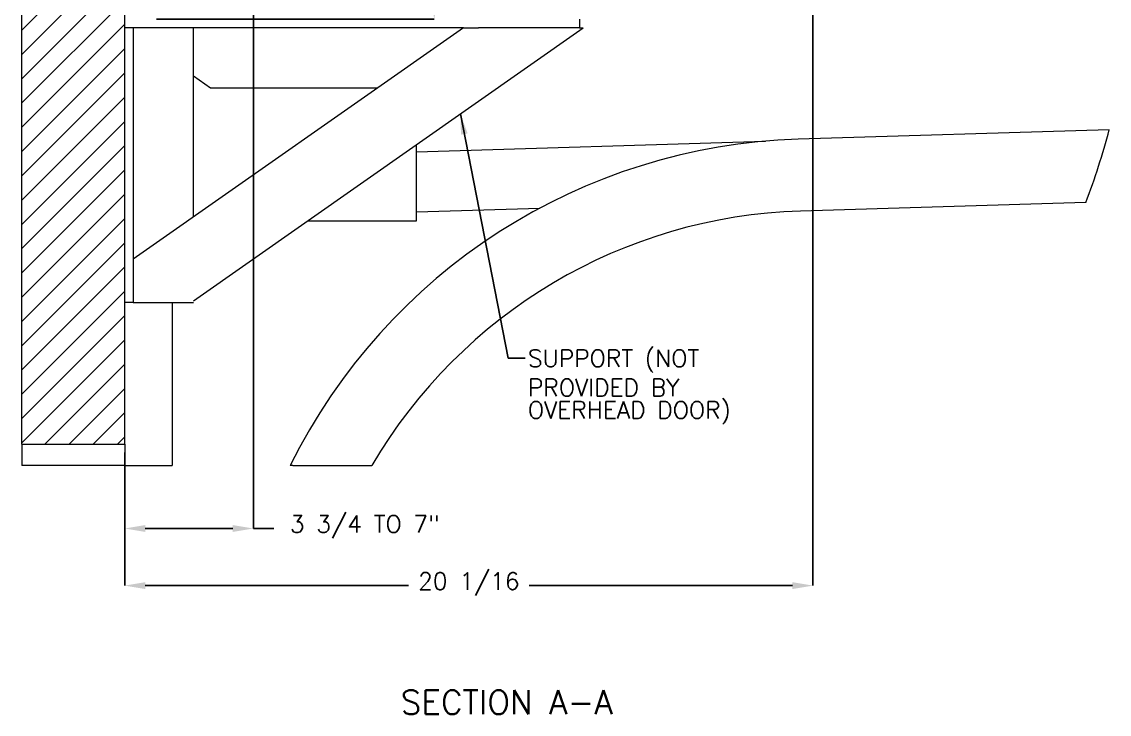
# Model space of a CAD drawing. Header units: inches. Extents: x 14.6 to 23.4, y 7.8 to 19.3.
# Drawn here: x 14.6 to 22.52, y 7.81 to 12.86 of the extents above; entities that cross this region are included whole.
import ezdxf

# ---------------------------------------------------------------- set-up
doc = ezdxf.new("R2010")
doc.units = ezdxf.units.IN
doc.header["$MEASUREMENT"] = 0
doc.header["$PDSIZE"] = -1
doc.layers.add('DIM', color=1, linetype='Continuous')
doc.styles.add('ROMANS', font='romans.shx')
doc.styles.add('SLDTEXTSTYLE0', font='ARIAL.TTF', dxfattribs={"width": 0.7})
doc.styles.get("Standard").update_dxf_attribs({"font": 'ARIAL.TTF'})
doc.dimstyles.new('SLDDIMSTYLE1', dxfattribs={"dimtxt": 0.15, "dimasz": 0.15, "dimexe": 0, "dimexo": 0.0625, "dimgap": 0.0375, "dimtad": 0, "dimtih": 1, "dimtoh": 1, "dimdec": 0, "dimrnd": 1e-09, "dimzin": 0, "dimdsep": 46, "dimtxsty": 'Standard', "dimsah": 1, "dimcen": 0.09, "dimadec": 0, "dimazin": 0, "dimtfac": 1, "dimtdec": 0, "dimtofl": 0, "dimtmove": 0, "dimatfit": 3, "dimfxl": 0, "dimtolj": 1, "dimtzin": 0, "dimarcsym": 0})
doc.dimstyles.new('SLDDIMSTYLE3', dxfattribs={"dimtxt": 0.125, "dimasz": 0.15, "dimexe": 0, "dimexo": 0.0625, "dimgap": 0.03125, "dimtad": 0, "dimtih": 1, "dimtoh": 1, "dimdec": 3, "dimlfac": 4, "dimrnd": 1e-09, "dimzin": 12, "dimdsep": 46, "dimtxsty": 'SLDTEXTSTYLE0', "dimsah": 1, "dimcen": 0.09, "dimadec": 0, "dimazin": 0, "dimtfac": 1, "dimtdec": 3, "dimtofl": 0, "dimtmove": 0, "dimatfit": 3, "dimfxl": 0, "dimtolj": 1, "dimtzin": 12, "dimarcsym": 0})

# ---------------------------------------------------------------- blocks, each defined once
blk = doc.blocks.new('*D10')
at = {"layer": 'DEFPOINTS', "color": 0}
for p in [(16.2831, 13.813), (15.3456, 9.7817), (15.3456, 9.1667)]:
    blk.add_point(p, dxfattribs=at)
at = {"layer": 'DIM', "color": 0, "lineweight": -2}
for p, q in [((16.2831, 13.7505), (16.2831, 9.1667)), ((15.3456, 9.7192), (15.3456, 9.1667)), ((15.4956, 9.1667), (16.1331, 9.1667)), ((16.2831, 9.1667), (16.4331, 9.1667))]:
    blk.add_line(p, q, dxfattribs=at)
at = {"layer": 'DIM', "color": 0}
for points in [[(15.4956, 9.1917), (15.4956, 9.1417), (15.3456, 9.1667)], [(16.1331, 9.1917), (16.1331, 9.1417), (16.2831, 9.1667)]]:
    blk.add_solid(points, dxfattribs=at)
at = {"layer": 'DIM', "color": 0, "insert": (17.0953, 9.2619), "char_height": 0.125, "attachment_point": 2, "style": 'ROMANS'}
blk.add_mtext('\\A1;3 3/4 TO 7"', dxfattribs=at)
blk = doc.blocks.new('*D13')
at = {"layer": 'DEFPOINTS', "color": 0}
for p in [(19.4356, 13.813), (15.5156, 12.8755), (17.6004, 12.8755)]:
    blk.add_point(p, dxfattribs=at)
at = {"layer": 'DIM', "color": 0, "lineweight": -2}
for p, q in [((19.3731, 13.813), (17.6004, 13.813)), ((17.6004, 13.663), (17.6004, 13.4707)), ((17.6004, 13.0255), (17.6004, 13.2177)), ((15.5781, 12.8755), (17.6004, 12.8755))]:
    blk.add_line(p, q, dxfattribs=at)
at = {"layer": 'DIM', "color": 0}
for points in [[(17.5754, 13.663), (17.6254, 13.663), (17.6004, 13.813)], [(17.5754, 13.0255), (17.6254, 13.0255), (17.6004, 12.8755)]]:
    blk.add_solid(points, dxfattribs=at)
at = {"layer": 'DIM', "color": 0, "insert": (17.6004, 13.4395), "char_height": 0.125, "attachment_point": 2, "style": 'ROMANS'}
blk.add_mtext('\\A1;3 3/4 TO 7"', dxfattribs=at)
blk = doc.blocks.new('*D11')
at = {"layer": 'DEFPOINTS', "color": 0}
for p in [(20.3594, 12.998), (15.3456, 9.6258), (20.3594, 8.7508)]:
    blk.add_point(p, dxfattribs=at)
at = {"layer": 'DIM', "color": 0, "lineweight": -2}
for p, q in [((20.3594, 12.9355), (20.3594, 8.7508)), ((15.3456, 9.5633), (15.3456, 8.7508)), ((15.4956, 8.7508), (17.4135, 8.7508)), ((20.2094, 8.7508), (18.2915, 8.7508))]:
    blk.add_line(p, q, dxfattribs=at)
at = {"layer": 'DIM', "color": 0}
for points in [[(15.4956, 8.7758), (15.4956, 8.7258), (15.3456, 8.7508)], [(20.2094, 8.7758), (20.2094, 8.7258), (20.3594, 8.7508)]]:
    blk.add_solid(points, dxfattribs=at)
at = {"layer": 'DIM', "color": 0, "insert": (17.8525, 8.8461), "char_height": 0.125, "attachment_point": 2, "style": 'ROMANS'}
blk.add_mtext('\\A1;20 1/16', dxfattribs=at)

msp = doc.modelspace()

# ---------------------------------------------------------------- linework, layer by layer
at = {"color": 7, "linetype": 'Continuous', "lineweight": 15}
for p, q in [((14.595623, 9.781732), (14.595623, 18.323296)), ((15.345623, 9.781732), (15.345623, 18.323296)), ((18.658123, 12.875481), (18.658123, 12.81298)), ((15.408123, 12.81298), (15.345623, 12.81298)), ((17.813008, 12.81298), (15.408123, 11.129062)), ((15.408123, 12.81298), (15.408123, 10.812982)), ((17.813008, 12.81298), (15.408123, 12.81298)), ((15.845623, 10.825015), (18.684731, 12.81298)), ((15.845623, 11.435404), (15.845623, 12.81298)), ((17.813008, 12.81298), (17.921973, 12.81298)), ((18.658123, 12.81298), (17.921973, 12.81298)), ((18.658123, 12.81298), (18.684731, 12.81298)), ((15.845623, 12.462878), (15.970438, 12.375482)), ((15.970438, 12.375482), (17.188193, 12.375482)), ((22.517434, 12.07098), (20.251642, 12.001754)), ((17.470623, 11.910141), (20.013821, 11.987843)), ((17.470623, 11.406731), (17.470623, 11.962854)), ((17.470623, 11.472439), (18.369039, 11.499888)), ((22.347969, 11.542058), (20.267629, 11.478498)), ((16.676398, 11.406731), (17.470623, 11.406731)), ((15.408123, 11.129062), (15.408123, 11.052764)), ((15.408123, 10.812982), (15.345623, 10.812982)), ((15.408123, 10.812982), (15.420623, 10.812982)), ((15.420623, 10.812982), (15.845623, 10.812982)), ((15.690623, 10.812982), (15.690623, 9.625836)), ((14.595623, 9.781732), (15.345623, 9.781732)), ((14.595623, 9.781732), (14.595623, 9.625836)), ((15.345623, 9.781732), (15.345623, 9.625836)), ((15.345623, 9.625836), (14.595623, 9.625836)), ((15.345623, 9.625836), (15.395123, 9.625836)), ((15.395123, 9.625836), (15.690623, 9.625836)), ((16.571042, 9.625836), (16.552064, 9.625836)), ((16.589479, 9.625836), (16.958454, 9.625836))]:
    msp.add_line(p, q, dxfattribs=at)
at = {"color": 0, "linetype": 'Continuous', "lineweight": 0}
for p, q in [((14.595623, 12.79608), (15.345623, 13.54608)), ((14.595623, 12.619303), (15.345623, 13.369303)), ((14.595623, 12.442527), (15.345623, 13.192527)), ((14.595623, 12.26575), (15.345623, 13.01575)), ((14.595623, 12.088973), (15.345623, 12.838973)), ((14.595623, 11.912197), (15.345623, 12.662196)), ((14.595623, 11.73542), (15.345623, 12.48542)), ((14.595623, 11.558643), (15.345623, 12.308643)), ((14.595623, 11.381866), (15.345623, 12.131866)), ((14.595623, 11.20509), (15.345623, 11.95509)), ((14.595623, 11.028313), (15.345623, 11.778313)), ((14.595623, 10.851536), (15.345623, 11.601536)), ((14.595623, 10.67476), (15.345623, 11.424759)), ((14.595623, 10.497983), (15.345623, 11.247983)), ((14.595623, 10.321206), (15.345623, 11.071206)), ((14.595623, 10.144429), (15.345623, 10.894429)), ((14.595623, 9.967653), (15.345623, 10.717653)), ((14.595623, 9.790876), (15.345623, 10.540876)), ((14.763255, 9.781731), (15.345623, 10.3641)), ((14.940031, 9.781731), (15.345623, 10.187323)), ((15.116808, 9.781731), (15.345623, 10.010546)), ((15.293585, 9.781731), (15.345623, 9.833769))]:
    msp.add_line(p, q, dxfattribs=at)
at = {"color": 7, "linetype": 'Continuous', "lineweight": 0}
msp.add_arc((17.283957, 13.456169), 5.41369, 339.2942581, 345.174992, dxfattribs=at)
at = {"color": 7, "linetype": 'Continuous', "lineweight": 15}
for centre, radius, start, end in [((20.382154, 7.730239), 4.273508, 91.7500717, 153.6681679), ((20.382148, 7.730248), 3.749999, 91.7499947, 149.6361061)]:
    msp.add_arc(centre, radius, start, end, dxfattribs=at)
for points, knots in [([(16.571042, 9.625836), (16.571061, 9.625836), (16.571206, 9.625836), (16.572078, 9.625836), (16.574146, 9.625836), (16.577748, 9.625836), (16.582685, 9.625836), (16.586744, 9.625836), (16.589142, 9.625836), (16.589479, 9.625836)], [0, 0, 0, 0, 0.00305864, 0.02369352, 0.14186676, 0.33952486, 0.60977492, 0.94518314, 1, 1, 1, 1]), ([(16.958454, 9.625836), (16.96061, 9.625836), (16.963268, 9.625836), (16.965925, 9.625836), (16.966427, 9.625836)], [0, 0, 0, 0, 0.81115138, 1, 1, 1, 1]), ([(17.109317, 9.625836), (17.112175, 9.625836), (17.121056, 9.625836), (17.132963, 9.625836), (17.142509, 9.625836), (17.146031, 9.625836), (17.146528, 9.625836)], [0, 0, 0, 0, 0.23036447, 0.71603912, 0.95994655, 1, 1, 1, 1])]:
    msp.add_open_spline(points, degree=3, knots=knots, dxfattribs=at)
for points in [[(16.966427, 9.625836), (17.001851, 9.625836)], [(17.005296, 9.625836), (17.013844, 9.625836)], [(17.013844, 9.625836), (17.109317, 9.625836)]]:
    msp.add_open_spline(points, degree=1, dxfattribs=at)

# ---------------------------------------------------------------- texts
at = {"color": 7, "linetype": 'Continuous', "insert": (17.35664, 7.988911), "char_height": 0.175, "attachment_point": 1, "style": 'ROMANS'}
msp.add_mtext('SECTION A-A ', dxfattribs=at)
at = {"layer": 'DIM', "char_height": 0.125, "attachment_point": 1, "style": 'ROMANS'}
for s, insert in [('SUPPORT (NOT', (18.282703, 10.468405)), ('PROVIDED BY', (18.282703, 10.255518)), ('OVERHEAD DOOR)', (18.282703, 10.092076))]:
    msp.add_mtext(s, dxfattribs=dict(at, insert=insert))

# ---------------------------------------------------------------- dimensions: what is measured, and where the dimension line sits
at = {"layer": 'DIM'}
dim = msp.add_linear_dim(base=(15.345623, 9.166698), p1=(16.283123, 13.812981), p2=(15.345623, 9.781731), text='<> TO 7"', dimstyle='SLDDIMSTYLE3', override={"dimdec": 4, "dimlunit": 5, "dimtxsty": 'ROMANS', "dimfrac": 2}, dxfattribs=at)
dim.commit()
dim.dimension.update_dxf_attribs({"geometry": '*D10', "text_midpoint": (17.095325, 9.166698), "dimtype": 160})
dim = msp.add_linear_dim(base=(17.600399, 12.875481), p1=(19.435623, 13.812981), p2=(15.515623, 12.875481), angle=90, text='<> TO 7"', dimstyle='SLDDIMSTYLE3', override={"dimdec": 4, "dimlunit": 5, "dimtxsty": 'ROMANS', "dimfrac": 2}, dxfattribs=at)
dim.commit()
dim.dimension.update_dxf_attribs({"geometry": '*D13', "text_midpoint": (17.600399, 13.344231), "dimtype": 160})
dim = msp.add_linear_dim(base=(20.359373, 8.750835), p1=(15.345623, 9.625835), p2=(20.359373, 12.997981), dimstyle='SLDDIMSTYLE3', override={"dimdec": 4, "dimlunit": 5, "dimtxsty": 'ROMANS', "dimfrac": 2}, dxfattribs=at)
dim.commit()
dim.dimension.update_dxf_attribs({"geometry": '*D11', "text_midpoint": (17.852498, 8.750835)})

# ---------------------------------------------------------------- leaders
msp.add_leader([(17.79062, 12.186918), (18.137869, 10.407526), (18.262869, 10.407526)], dimstyle='SLDDIMSTYLE1', override={"dimscale": 1, "dimgap": 0.0375, "dimtad": 0, "dimclrd": 0}, dxfattribs=at)

doc.saveas('drawing.dxf')
